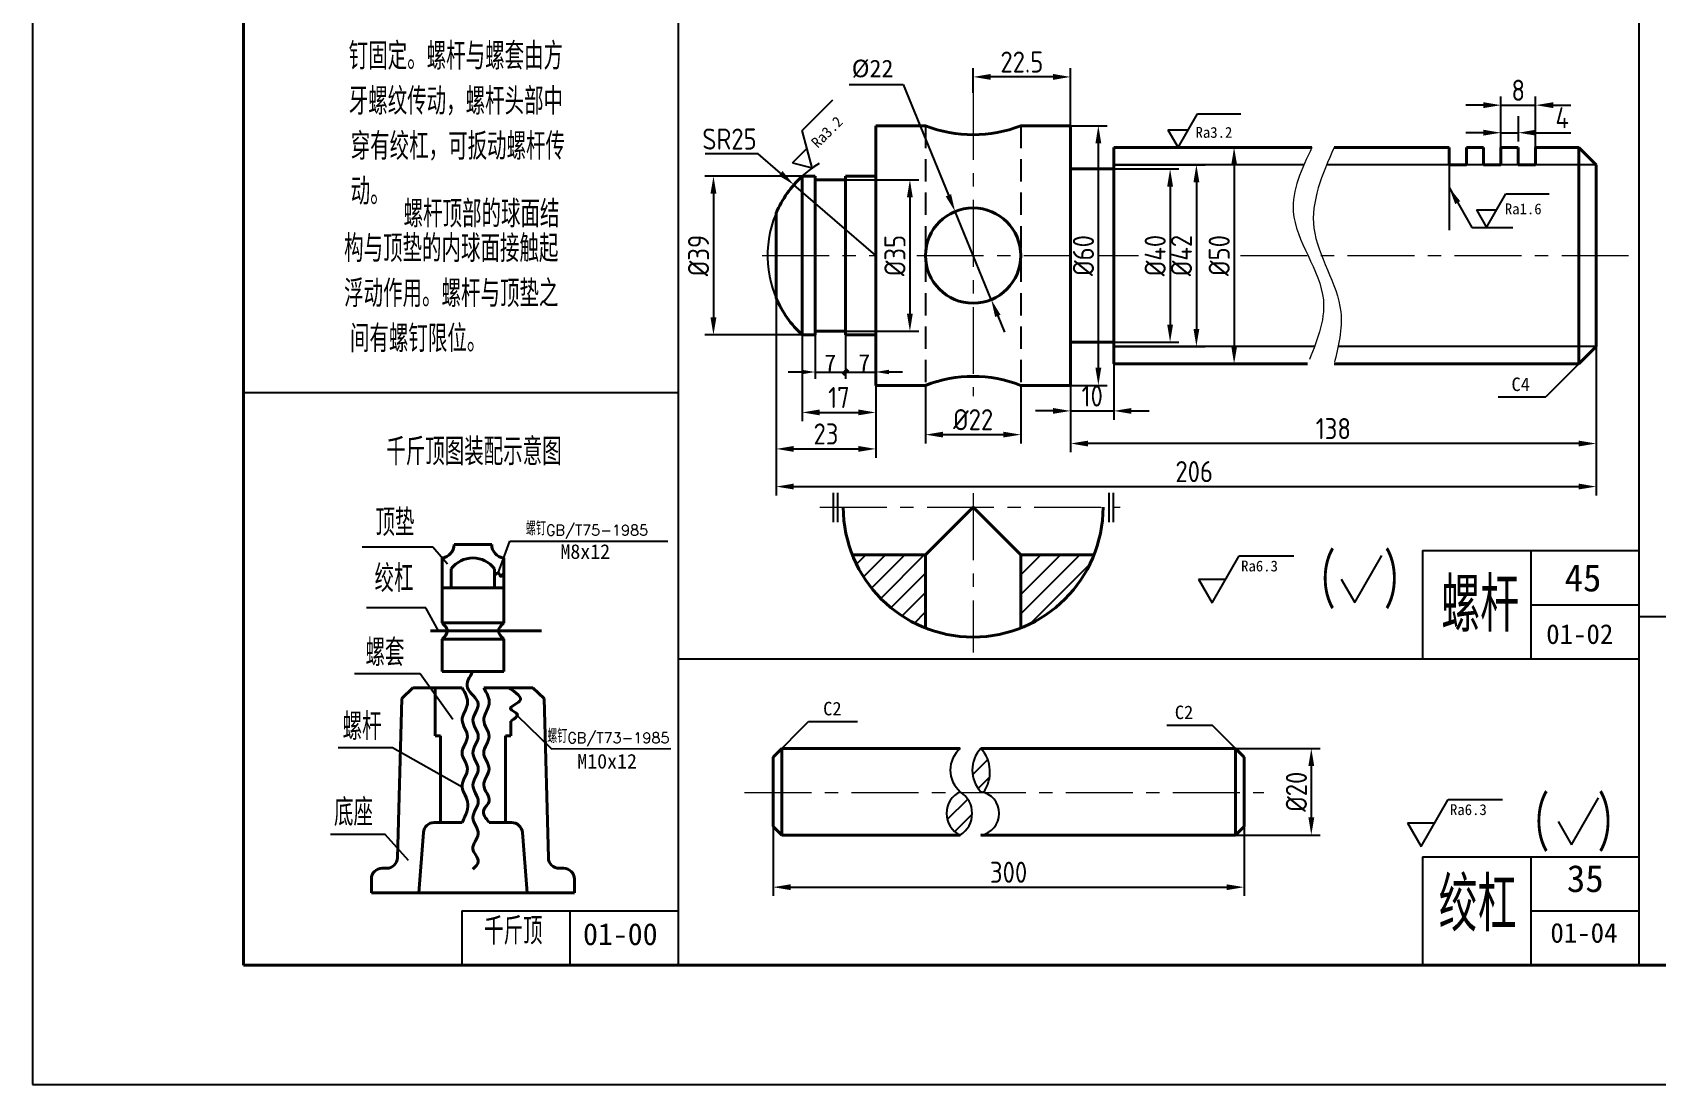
# Model space of a CAD drawing. Header units: millimetres. Extents: x 645 to 2308, y 762 to 2069.
# Drawn here: x 1513.3 to 1744.3, y 1804.4 to 1954.2 of the extents above; entities that cross this region are included whole.
import ezdxf

# ---------------------------------------------------------------- set-up
doc = ezdxf.new("R2010")
doc.units = ezdxf.units.MM
doc.linetypes.add('CENTER', pattern=[50.8, 31.75, -6.35, 6.35, -6.35])
doc.linetypes.add('HIDDEN', pattern=[9.525, 6.35, -3.175])
for name, color, linetype, lineweight in [('点划线', 7, 'CENTER', 15), ('点化线', 7, 'CENTER', 15), ('粗实线', 7, 'Continuous', 40)]:
    doc.layers.add(name, color=color, linetype=linetype, lineweight=lineweight)
doc.layers.add('细实线', color=7, linetype='Continuous')
doc.layers.add('虚', color=7, linetype='HIDDEN')
doc.styles.add('HZ', font='txt.shx', dxfattribs={"bigfont": 'gbcbig.shx'})
doc.styles.add('汉字', font='gbenor.shx', dxfattribs={"bigfont": 'gbcbig.shx'})
doc.dimstyles.new('ISO-25', dxfattribs={"dimtxt": 3, "dimasz": 2.5, "dimexe": 1.25, "dimexo": 0, "dimtad": 1, "dimdec": 0, "dimdsep": 46, "dimtxsty": '汉字', "dimcen": 2.5, "dimadec": 0, "dimazin": 0, "dimtfac": 1, "dimtdec": 0, "dimtmove": 0, "dimatfit": 3, "dimfxl": 0, "dimarcsym": 0})
doc.dimstyles.new('ISO-25$4', dxfattribs={"dimtxt": 3, "dimasz": 2.5, "dimexe": 1.25, "dimexo": 0, "dimtad": 1, "dimtoh": 1, "dimdec": 0, "dimlfac": 1.25, "dimdsep": 46, "dimtxsty": '汉字', "dimcen": 2.5, "dimadec": 0, "dimazin": 2, "dimtfac": 1, "dimtdec": 0, "dimtmove": 0, "dimatfit": 1, "dimfxl": 0, "dimarcsym": 0})
doc.dimstyles.new('副本 ISO-26', dxfattribs={"dimtxt": 2.5, "dimasz": 2.5, "dimexe": 1.25, "dimexo": 0, "dimgap": 1, "dimtad": 1, "dimtoh": 1, "dimlfac": 2, "dimdsep": 46, "dimtxsty": 'Standard', "dimcen": 2.5, "dimadec": 0, "dimazin": 0, "dimtfac": 1, "dimtmove": 0, "dimatfit": 3, "dimfxl": 0, "dimarcsym": 0})

# ---------------------------------------------------------------- blocks, each defined once
blk = doc.blocks.new('*D25')
at = {"layer": 'Defpoints', "color": 0, "transparency": 16777216}
for p in [(1628.92, 1933.2), (1628.92, 1911.64), (1638.09, 1911.64)]:
    blk.add_point(p, dxfattribs=at)
at = {"layer": '细实线', "color": 0, "lineweight": -2, "transparency": 16777216}
for p, q in [((1628.92, 1933.2), (1639.34, 1933.2)), ((1638.09, 1930.7), (1638.09, 1914.14)), ((1628.92, 1911.64), (1639.34, 1911.64))]:
    blk.add_line(p, q, dxfattribs=at)
at = {"layer": '细实线', "color": 0, "transparency": 16777216}
for points in [[(1637.67, 1930.7), (1638.5, 1930.7), (1638.09, 1933.2)], [(1637.67, 1914.14), (1638.5, 1914.14), (1638.09, 1911.64)]]:
    blk.add_solid(points, dxfattribs=at)
at = {"layer": '细实线', "color": 0, "transparency": 16777216, "insert": (1635.96, 1922.42), "char_height": 3, "attachment_point": 5, "rotation": 90, "style": '汉字'}
blk.add_mtext('%%c35', dxfattribs=at)
blk = doc.blocks.new('*D26')
at = {"layer": 'Defpoints', "color": 0, "transparency": 16777216}
for p in [(1660.95, 1934.74), (1660.95, 1910.1), (1675.11, 1910.1)]:
    blk.add_point(p, dxfattribs=at)
at = {"layer": '细实线', "color": 0, "lineweight": -2, "transparency": 16777216}
for p, q in [((1660.95, 1934.74), (1676.36, 1934.74)), ((1675.11, 1932.24), (1675.11, 1912.6)), ((1660.95, 1910.1), (1676.36, 1910.1))]:
    blk.add_line(p, q, dxfattribs=at)
at = {"layer": '细实线', "color": 0, "transparency": 16777216}
for points in [[(1674.7, 1932.24), (1675.53, 1932.24), (1675.11, 1934.74)], [(1674.7, 1912.6), (1675.53, 1912.6), (1675.11, 1910.1)]]:
    blk.add_solid(points, dxfattribs=at)
at = {"layer": '细实线', "color": 0, "transparency": 16777216, "insert": (1672.99, 1922.42), "char_height": 3, "attachment_point": 5, "rotation": 90, "style": '汉字'}
blk.add_mtext('%%c40', dxfattribs=at)
blk = doc.blocks.new('*D27')
at = {"layer": 'Defpoints', "color": 0, "transparency": 16777216}
for p in [(1622.76, 1933.71), (1610.14, 1911.12), (1622.76, 1911.12)]:
    blk.add_point(p, dxfattribs=at)
at = {"layer": '细实线', "color": 0, "lineweight": -2, "transparency": 16777216}
for p, q in [((1622.76, 1933.71), (1608.89, 1933.71)), ((1610.14, 1931.21), (1610.14, 1913.62)), ((1622.76, 1911.12), (1608.89, 1911.12))]:
    blk.add_line(p, q, dxfattribs=at)
at = {"layer": '细实线', "color": 0, "transparency": 16777216}
for points in [[(1609.72, 1931.21), (1610.56, 1931.21), (1610.14, 1933.71)], [(1609.72, 1913.62), (1610.56, 1913.62), (1610.14, 1911.12)]]:
    blk.add_solid(points, dxfattribs=at)
at = {"layer": '细实线', "color": 0, "transparency": 16777216, "insert": (1608.02, 1922.42), "char_height": 3, "attachment_point": 5, "rotation": 90, "style": '汉字'}
blk.add_mtext('%%c39', dxfattribs=at)
blk = doc.blocks.new('*D28')
at = {"layer": 'Defpoints', "color": 0, "transparency": 16777216}
for p in [(1621.58, 1932.49), (1633.23, 1922.42)]:
    blk.add_point(p, dxfattribs=at)
at = {"layer": '细实线', "color": 0, "lineweight": -2, "transparency": 16777216}
for p, q in [((1616.52, 1936.88), (1608.94, 1936.88)), ((1619.69, 1934.13), (1616.52, 1936.88)), ((1633.23, 1922.42), (1621.58, 1932.49))]:
    blk.add_line(p, q, dxfattribs=at)
at = {"layer": '细实线', "color": 0, "transparency": 16777216}
blk.add_solid([(1619.97, 1934.44), (1619.42, 1933.81), (1621.58, 1932.49)], dxfattribs=at)
at = {"layer": '细实线', "color": 0, "transparency": 16777216, "insert": (1612.42, 1939), "char_height": 3, "attachment_point": 5, "style": '汉字'}
blk.add_mtext('SR25', dxfattribs=at)
blk = doc.blocks.new('*D29')
at = {"layer": 'Defpoints', "color": 0, "transparency": 16777216}
for p in [(1640.31, 1903.94), (1653.87, 1903.94), (1653.87, 1896.93)]:
    blk.add_point(p, dxfattribs=at)
at = {"layer": '细实线', "color": 0, "lineweight": -2, "transparency": 16777216}
for p, q in [((1640.31, 1903.94), (1640.31, 1895.68)), ((1653.87, 1903.94), (1653.87, 1895.68)), ((1642.81, 1896.93), (1651.37, 1896.93))]:
    blk.add_line(p, q, dxfattribs=at)
at = {"layer": '细实线', "color": 0, "transparency": 16777216}
for points in [[(1642.81, 1897.35), (1642.81, 1896.52), (1640.31, 1896.93)], [(1651.37, 1897.35), (1651.37, 1896.52), (1653.87, 1896.93)]]:
    blk.add_solid(points, dxfattribs=at)
at = {"layer": '细实线', "color": 0, "transparency": 16777216, "insert": (1647.09, 1899.06), "char_height": 3, "attachment_point": 5, "style": '汉字'}
blk.add_mtext('%%c22', dxfattribs=at)
blk = doc.blocks.new('*D30')
at = {"layer": 'Defpoints', "color": 0, "transparency": 16777216}
for p in [(1660.95, 1940.9), (1660.95, 1903.94), (1664.9, 1903.94)]:
    blk.add_point(p, dxfattribs=at)
at = {"layer": '细实线', "color": 0, "lineweight": -2, "transparency": 16777216}
for p, q in [((1660.95, 1940.9), (1666.15, 1940.9)), ((1664.9, 1938.4), (1664.9, 1906.44)), ((1660.95, 1903.94), (1666.15, 1903.94))]:
    blk.add_line(p, q, dxfattribs=at)
at = {"layer": '细实线', "color": 0, "transparency": 16777216}
for points in [[(1664.49, 1938.4), (1665.32, 1938.4), (1664.9, 1940.9)], [(1664.49, 1906.44), (1665.32, 1906.44), (1664.9, 1903.94)]]:
    blk.add_solid(points, dxfattribs=at)
at = {"layer": '细实线', "color": 0, "transparency": 16777216, "insert": (1662.78, 1922.42), "char_height": 3, "attachment_point": 5, "rotation": 90, "style": '汉字'}
blk.add_mtext('%%c60', dxfattribs=at)
blk = doc.blocks.new('*D15')
at = {"layer": 'Defpoints', "color": 0, "transparency": 16777216}
for p in [(1735.74, 1935.35), (1619.06, 1916), (1735.74, 1889.54)]:
    blk.add_point(p, dxfattribs=at)
at = {"layer": '细实线', "color": 0, "lineweight": -2, "transparency": 16777216}
for p, q in [((1735.74, 1935.35), (1735.74, 1888.29)), ((1619.06, 1916), (1619.06, 1888.29)), ((1621.56, 1889.54), (1733.24, 1889.54))]:
    blk.add_line(p, q, dxfattribs=at)
at = {"layer": '细实线', "color": 0, "transparency": 16777216}
for points in [[(1621.56, 1889.96), (1621.56, 1889.13), (1619.06, 1889.54)], [(1733.24, 1889.96), (1733.24, 1889.13), (1735.74, 1889.54)]]:
    blk.add_solid(points, dxfattribs=at)
at = {"layer": '细实线', "color": 0, "transparency": 16777216, "insert": (1678.54, 1891.67), "char_height": 3, "attachment_point": 5, "style": '汉字'}
blk.add_mtext('206', dxfattribs=at)
blk = doc.blocks.new('*D31')
at = {"layer": 'Defpoints', "color": 0, "transparency": 16777216}
for p in [(1667.11, 1935.35), (1667.11, 1909.48), (1678.85, 1909.48)]:
    blk.add_point(p, dxfattribs=at)
at = {"layer": '细实线', "color": 0, "lineweight": -2, "transparency": 16777216}
for p, q in [((1667.11, 1935.35), (1680.1, 1935.35)), ((1678.85, 1932.85), (1678.85, 1911.98)), ((1667.11, 1909.48), (1680.1, 1909.48))]:
    blk.add_line(p, q, dxfattribs=at)
at = {"layer": '细实线', "color": 0, "transparency": 16777216}
for points in [[(1678.44, 1932.85), (1679.27, 1932.85), (1678.85, 1935.35)], [(1678.44, 1911.98), (1679.27, 1911.98), (1678.85, 1909.48)]]:
    blk.add_solid(points, dxfattribs=at)
at = {"layer": '细实线', "color": 0, "transparency": 16777216, "insert": (1676.73, 1922.42), "char_height": 3, "attachment_point": 5, "rotation": 90, "style": '汉字'}
blk.add_mtext('%%c42', dxfattribs=at)
blk = doc.blocks.new('*D32')
at = {"layer": 'Defpoints', "color": 0, "transparency": 16777216}
for p in [(1667.11, 1937.82), (1667.11, 1907.02), (1684.22, 1907.02)]:
    blk.add_point(p, dxfattribs=at)
at = {"layer": '细实线', "color": 0, "lineweight": -2, "transparency": 16777216}
for p, q in [((1667.11, 1937.82), (1685.47, 1937.82)), ((1684.22, 1935.32), (1684.22, 1909.52)), ((1667.11, 1907.02), (1685.47, 1907.02))]:
    blk.add_line(p, q, dxfattribs=at)
at = {"layer": '细实线', "color": 0, "transparency": 16777216}
for points in [[(1683.81, 1935.32), (1684.64, 1935.32), (1684.22, 1937.82)], [(1683.81, 1909.52), (1684.64, 1909.52), (1684.22, 1907.02)]]:
    blk.add_solid(points, dxfattribs=at)
at = {"layer": '细实线', "color": 0, "transparency": 16777216, "insert": (1682.1, 1922.42), "char_height": 3, "attachment_point": 5, "rotation": 90, "style": '汉字'}
blk.add_mtext('%%c50', dxfattribs=at)
blk = doc.blocks.new('*D33')
at = {"layer": 'Defpoints', "color": 0, "transparency": 16777216}
for p in [(1660.95, 1909.48), (1735.74, 1909.48), (1660.95, 1895.67)]:
    blk.add_point(p, dxfattribs=at)
at = {"layer": '细实线', "color": 0, "lineweight": -2, "transparency": 16777216}
for p, q in [((1660.95, 1909.48), (1660.95, 1894.42)), ((1735.74, 1909.48), (1735.74, 1894.42)), ((1733.24, 1895.67), (1663.45, 1895.67))]:
    blk.add_line(p, q, dxfattribs=at)
at = {"layer": '细实线', "color": 0, "transparency": 16777216}
for points in [[(1663.45, 1896.08), (1663.45, 1895.25), (1660.95, 1895.67)], [(1733.24, 1896.08), (1733.24, 1895.25), (1735.74, 1895.67)]]:
    blk.add_solid(points, dxfattribs=at)
at = {"layer": '细实线', "color": 0, "transparency": 16777216, "insert": (1698.34, 1897.79), "char_height": 3, "attachment_point": 5, "style": '汉字'}
blk.add_mtext('138', dxfattribs=at)
blk = doc.blocks.new('*D34')
at = {"layer": 'Defpoints', "color": 0, "transparency": 16777216}
for p in [(1618.62, 1841.18), (1685.64, 1841.18), (1685.64, 1832.53)]:
    blk.add_point(p, dxfattribs=at)
at = {"layer": '细实线', "color": 0, "lineweight": -2, "transparency": 16777216}
for p, q in [((1618.62, 1841.18), (1618.62, 1831.28)), ((1685.64, 1841.18), (1685.64, 1831.28)), ((1621.12, 1832.53), (1683.14, 1832.53))]:
    blk.add_line(p, q, dxfattribs=at)
at = {"layer": '细实线', "color": 0, "transparency": 16777216}
for points in [[(1621.12, 1832.94), (1621.12, 1832.11), (1618.62, 1832.53)], [(1683.14, 1832.94), (1683.14, 1832.11), (1685.64, 1832.53)]]:
    blk.add_solid(points, dxfattribs=at)
at = {"layer": '细实线', "color": 0, "transparency": 16777216, "insert": (1652.13, 1834.65), "char_height": 3, "attachment_point": 5, "style": '汉字'}
blk.add_mtext('300', dxfattribs=at)
blk = doc.blocks.new('3.2')
at = {"layer": '细实线'}
for p, q in [((0, 0), (4.49, 7.77)), ((4.49, 7.77), (14.47, 7.77)), ((-2.34, 4.05), (0, 0)), ((-2.34, 4.05), (2.34, 4.05))]:
    blk.add_line(p, q, dxfattribs=at)
at = {"layer": '细实线', "insert": (4.04, 4.71), "char_height": 2.5, "width": 12.9585, "attachment_point": 1}
blk.add_mtext('Ra3.2', dxfattribs=at)
blk = doc.blocks.new('1.6')
at = {"layer": '细实线'}
for p, q in [((0, 0), (4.49, 7.77)), ((4.49, 7.77), (14.47, 7.77)), ((-2.34, 4.05), (0, 0)), ((-2.34, 4.05), (2.34, 4.05))]:
    blk.add_line(p, q, dxfattribs=at)
at = {"layer": '细实线', "insert": (4.23, 5.53), "char_height": 2.5, "width": 12.4303, "attachment_point": 1}
blk.add_mtext('Ra1.6', dxfattribs=at)
blk = doc.blocks.new('*D52')
at = {"layer": 'Defpoints', "color": 0, "transparency": 16777216}
for p in [(1644.52, 1928.69), (1649.66, 1916.15)]:
    blk.add_point(p, dxfattribs=at)
at = {"layer": '细实线', "color": 0, "lineweight": -2, "transparency": 16777216}
for p, q in [((1629.44, 1946.74), (1637.11, 1946.74)), ((1637.11, 1946.74), (1643.57, 1931)), ((1649.66, 1916.15), (1644.52, 1928.69)), ((1650.61, 1913.83), (1651.56, 1911.52))]:
    blk.add_line(p, q, dxfattribs=at)
at = {"layer": '细实线', "color": 0, "transparency": 16777216}
for points in [[(1643.95, 1931.16), (1643.18, 1930.84), (1644.52, 1928.69)], [(1650.99, 1913.99), (1650.22, 1913.68), (1649.66, 1916.15)]]:
    blk.add_solid(points, dxfattribs=at)
at = {"layer": '细实线', "color": 0, "transparency": 16777216, "insert": (1632.78, 1948.99), "char_height": 2.5, "attachment_point": 5}
blk.add_mtext('%%c22', dxfattribs=at)
blk = doc.blocks.new('*D16')
at = {"layer": 'Defpoints', "color": 0, "transparency": 16777216}
for p in [(1647.09, 1947.84), (1647.09, 1945.57), (1660.95, 1940.9)]:
    blk.add_point(p, dxfattribs=at)
at = {"layer": '细实线', "color": 0, "lineweight": -2, "transparency": 16777216}
for p, q in [((1647.09, 1945.57), (1647.09, 1949.09)), ((1660.95, 1940.9), (1660.95, 1949.09)), ((1658.45, 1947.84), (1649.59, 1947.84))]:
    blk.add_line(p, q, dxfattribs=at)
at = {"layer": '细实线', "color": 0, "transparency": 16777216}
for points in [[(1649.59, 1948.26), (1649.59, 1947.42), (1647.09, 1947.84)], [(1658.45, 1948.26), (1658.45, 1947.42), (1660.95, 1947.84)]]:
    blk.add_solid(points, dxfattribs=at)
at = {"layer": '细实线', "color": 0, "transparency": 16777216, "insert": (1654.02, 1949.96), "char_height": 3, "attachment_point": 5, "style": '汉字'}
blk.add_mtext('22.5', dxfattribs=at)
blk = doc.blocks.new('*D53')
at = {"layer": 'Defpoints', "color": 0, "transparency": 16777216}
for p in [(1660.95, 1910.1), (1667.11, 1910.1), (1667.11, 1900.31)]:
    blk.add_point(p, dxfattribs=at)
at = {"layer": '细实线', "color": 0, "lineweight": -2, "transparency": 16777216}
for p, q in [((1660.95, 1910.1), (1660.95, 1899.06)), ((1667.11, 1910.1), (1667.11, 1899.06)), ((1658.45, 1900.31), (1655.95, 1900.31)), ((1660.95, 1900.31), (1667.11, 1900.31)), ((1669.61, 1900.31), (1672.11, 1900.31))]:
    blk.add_line(p, q, dxfattribs=at)
at = {"layer": '细实线', "color": 0, "transparency": 16777216}
for points in [[(1658.45, 1900.72), (1658.45, 1899.89), (1660.95, 1900.31)], [(1669.61, 1900.72), (1669.61, 1899.89), (1667.11, 1900.31)]]:
    blk.add_solid(points, dxfattribs=at)
at = {"layer": '细实线', "color": 0, "transparency": 16777216, "insert": (1664.03, 1902.43), "char_height": 3, "attachment_point": 5, "style": '汉字'}
blk.add_mtext('10', dxfattribs=at)
blk = doc.blocks.new('*D54')
at = {"layer": 'Defpoints', "color": 0, "transparency": 16777216}
for p in [(1619.06, 1916.38), (1633.23, 1916.38), (1633.23, 1894.9)]:
    blk.add_point(p, dxfattribs=at)
at = {"layer": '细实线', "color": 0, "lineweight": -2, "transparency": 16777216}
for p, q in [((1619.06, 1916.38), (1619.06, 1893.65)), ((1633.23, 1916.38), (1633.23, 1893.65)), ((1621.56, 1894.9), (1630.73, 1894.9))]:
    blk.add_line(p, q, dxfattribs=at)
at = {"layer": '细实线', "color": 0, "transparency": 16777216}
for points in [[(1621.56, 1895.32), (1621.56, 1894.48), (1619.06, 1894.9)], [(1630.73, 1895.32), (1630.73, 1894.48), (1633.23, 1894.9)]]:
    blk.add_solid(points, dxfattribs=at)
at = {"layer": '细实线', "color": 0, "transparency": 16777216, "insert": (1626.15, 1897.03), "char_height": 3, "attachment_point": 5, "style": '汉字'}
blk.add_mtext('23', dxfattribs=at)
blk = doc.blocks.new('*D17')
at = {"layer": 'Defpoints', "color": 0, "transparency": 16777216}
for p in [(1622.76, 1911.12), (1633.23, 1911.12), (1633.23, 1900.09)]:
    blk.add_point(p, dxfattribs=at)
at = {"layer": '细实线', "color": 0, "lineweight": -2, "transparency": 16777216}
for p, q in [((1622.76, 1911.12), (1622.76, 1898.84)), ((1633.23, 1911.12), (1633.23, 1898.84)), ((1625.26, 1900.09), (1630.73, 1900.09))]:
    blk.add_line(p, q, dxfattribs=at)
at = {"layer": '细实线', "color": 0, "transparency": 16777216}
for points in [[(1625.26, 1900.51), (1625.26, 1899.68), (1622.76, 1900.09)], [(1630.73, 1900.51), (1630.73, 1899.68), (1633.23, 1900.09)]]:
    blk.add_solid(points, dxfattribs=at)
at = {"layer": '细实线', "color": 0, "transparency": 16777216, "insert": (1627.99, 1902.22), "char_height": 3, "attachment_point": 5, "style": '汉字'}
blk.add_mtext('17', dxfattribs=at)
blk = doc.blocks.new('*D55')
at = {"layer": 'Defpoints', "color": 0, "transparency": 16777216}
for p in [(1727.12, 1943.82), (1722.19, 1937.82), (1727.12, 1937.82)]:
    blk.add_point(p, dxfattribs=at)
at = {"layer": '细实线', "color": 0, "lineweight": -2, "transparency": 16777216}
for p, q in [((1719.69, 1943.82), (1717.19, 1943.82)), ((1722.19, 1937.82), (1722.19, 1945.07)), ((1722.19, 1943.82), (1727.12, 1943.82)), ((1727.12, 1937.82), (1727.12, 1945.07)), ((1729.62, 1943.82), (1732.12, 1943.82))]:
    blk.add_line(p, q, dxfattribs=at)
at = {"layer": '细实线', "color": 0, "transparency": 16777216}
for points in [[(1719.69, 1944.24), (1719.69, 1943.4), (1722.19, 1943.82)], [(1729.62, 1944.24), (1729.62, 1943.4), (1727.12, 1943.82)]]:
    blk.add_solid(points, dxfattribs=at)
at = {"layer": '细实线', "color": 0, "transparency": 16777216, "insert": (1724.65, 1945.94), "char_height": 3, "attachment_point": 5, "style": '汉字'}
blk.add_mtext('8', dxfattribs=at)
blk = doc.blocks.new('*D18')
at = {"layer": 'Defpoints', "color": 0, "transparency": 16777216}
for p in [(1724.65, 1942.24), (1724.65, 1939.9), (1722.19, 1937.82)]:
    blk.add_point(p, dxfattribs=at)
at = {"layer": '细实线', "color": 0, "lineweight": -2, "transparency": 16777216}
for p, q in [((1722.19, 1937.82), (1722.19, 1941.15)), ((1724.65, 1942.24), (1724.65, 1938.65)), ((1719.69, 1939.9), (1717.19, 1939.9)), ((1722.19, 1939.9), (1724.65, 1939.9)), ((1727.15, 1939.9), (1732.15, 1939.9))]:
    blk.add_line(p, q, dxfattribs=at)
at = {"layer": '细实线', "color": 0, "transparency": 16777216}
for points in [[(1719.69, 1940.32), (1719.69, 1939.49), (1722.19, 1939.9)], [(1727.15, 1940.32), (1727.15, 1939.49), (1724.65, 1939.9)]]:
    blk.add_solid(points, dxfattribs=at)
at = {"layer": '细实线', "color": 0, "transparency": 16777216, "insert": (1730.9, 1942.03), "char_height": 3, "attachment_point": 5, "style": '汉字'}
blk.add_mtext('4', dxfattribs=at)
blk = doc.blocks.new('*D56')
at = {"layer": 'Defpoints', "color": 0, "transparency": 16777216}
for p in [(1684.41, 1852.27), (1684.41, 1839.95), (1695.2, 1839.95)]:
    blk.add_point(p, dxfattribs=at)
at = {"layer": '细实线', "color": 0, "lineweight": -2, "transparency": 16777216}
for p, q in [((1684.41, 1852.27), (1696.45, 1852.27)), ((1695.2, 1849.77), (1695.2, 1842.45)), ((1684.41, 1839.95), (1696.45, 1839.95))]:
    blk.add_line(p, q, dxfattribs=at)
at = {"layer": '细实线', "color": 0, "transparency": 16777216}
for points in [[(1694.79, 1849.77), (1695.62, 1849.77), (1695.2, 1852.27)], [(1694.79, 1842.45), (1695.62, 1842.45), (1695.2, 1839.95)]]:
    blk.add_solid(points, dxfattribs=at)
at = {"layer": '细实线', "color": 0, "transparency": 16777216, "insert": (1693.08, 1846.11), "char_height": 3, "attachment_point": 5, "rotation": 90, "style": '汉字'}
blk.add_mtext('%%C20', dxfattribs=at)

msp = doc.modelspace()

# ---------------------------------------------------------------- hatches: boundary and pattern name
at = {"layer": '细实线'}
h = msp.add_hatch(dxfattribs=at)
h.set_pattern_fill('ANSI31', color=256, scale=0.616, style=0)
h.set_pattern_definition([(45, (1590.2473, 1827.1677), (-1.38296, 1.38296), [])])
h.paths.add_polyline_path([(1640.3142, 1869.4107), (1640.3142, 1879.8276), (1629.8973, 1879.8276, 0.20790754)])
h.paths.add_polyline_path([(1653.8662, 1879.8276), (1653.8662, 1869.4107, 0.20790754), (1664.2831, 1879.8276)])
h = msp.add_hatch(dxfattribs=at)
h.set_pattern_fill('ANSI31', color=256, scale=0.616, style=0)
h.set_pattern_definition([(45, (1587.2742, 1833.0343), (-1.38296, 1.38296), [])])
h.paths.add_polyline_path([(1648.1994, 1852.2669, 0.40186502), (1648.1994, 1846.1069), (1648.6042, 1846.1069, 0.34903343)])
h.paths.add_polyline_path([(1645.2648, 1846.1069, 0.6392014), (1645.2648, 1839.9469, 0.54763407)])

# ---------------------------------------------------------------- linework, layer by layer
at = {"layer": '点划线'}
for points in [[(1695.2849, 1937.816), (1692.6376, 1928.6944), (1696.9167, 1916.0952), (1694.6656, 1907.016)], [(1698.4431, 1937.816), (1695.5654, 1926.3321), (1699.3941, 1914.4078), (1698.4431, 1907.016)]]:
    msp.add_spline(points, degree=3, dxfattribs=at)
at = {"layer": '点化线', "ltscale": 0.3}
for p, q in [((1647.0902, 1945.5742), (1647.0902, 1902.4207)), ((1617.059, 1922.416), (1633.229, 1922.416)), ((1639.0534, 1922.416), (1660.949, 1922.416)), ((1664.9924, 1922.416), (1670.5976, 1922.416)), ((1685.1078, 1922.416), (1741.6618, 1922.416)), ((1647.0902, 1888.5857), (1647.0902, 1865.9049)), ((1625.288, 1886.6036), (1668.0179, 1886.6036)), ((1614.5605, 1845.9993), (1688.4652, 1845.9993))]:
    msp.add_line(p, q, dxfattribs=at)
at = {"layer": '粗实线', "color": 7}
for p, q in [((1543.2518, 2049.4441), (1543.2518, 1821.4441)), ((1543.2518, 1821.4441), (1868.2518, 1821.4441))]:
    msp.add_line(p, q, dxfattribs=at)
at = {"layer": '粗实线'}
for p, q in [((1633.229, 1940.896), (1640.313, 1940.896)), ((1633.229, 1940.896), (1633.229, 1903.936)), ((1653.865, 1940.896), (1660.949, 1940.896)), ((1660.949, 1940.896), (1660.949, 1903.936)), ((1667.109, 1937.816), (1695.2849, 1937.816)), ((1667.109, 1937.816), (1667.109, 1907.016)), ((1698.4431, 1937.816), (1714.7956, 1937.816)), ((1714.7956, 1937.816), (1714.7956, 1935.352)), ((1717.2596, 1937.816), (1719.7236, 1937.816)), ((1717.2596, 1937.816), (1717.2596, 1935.352)), ((1719.7236, 1937.816), (1719.7236, 1935.352)), ((1722.1876, 1937.816), (1724.6516, 1937.816)), ((1722.1876, 1937.816), (1722.1876, 1935.352)), ((1724.6516, 1937.816), (1724.6516, 1935.352)), ((1727.1156, 1937.816), (1733.2756, 1937.816)), ((1727.1156, 1937.816), (1727.1156, 1935.352)), ((1733.2756, 1937.816), (1735.7396, 1935.352)), ((1733.2756, 1937.816), (1733.2756, 1907.016)), ((1660.949, 1934.736), (1667.109, 1934.736)), ((1714.7956, 1935.352), (1717.2596, 1935.352)), ((1719.7236, 1935.352), (1722.1876, 1935.352)), ((1724.6516, 1935.352), (1727.1156, 1935.352)), ((1735.7396, 1935.352), (1735.7396, 1909.48)), ((1622.757, 1933.7075), (1622.757, 1911.1246)), ((1622.757, 1933.7075), (1624.605, 1933.7075)), ((1624.605, 1933.7075), (1624.605, 1911.1246)), ((1624.605, 1933.7075), (1624.605, 1933.7075)), ((1624.605, 1933.196), (1628.917, 1933.196)), ((1628.917, 1933.7075), (1628.917, 1911.1246)), ((1628.917, 1933.7075), (1633.229, 1933.7075)), ((1619.061, 1928.4516), (1619.061, 1916.3805)), ((1622.757, 1911.1246), (1624.605, 1911.1246)), ((1624.605, 1911.636), (1628.917, 1911.636)), ((1628.917, 1911.1246), (1633.229, 1911.1246)), ((1660.949, 1910.096), (1667.109, 1910.096)), ((1733.2756, 1907.016), (1735.7396, 1909.48)), ((1667.109, 1907.016), (1694.6656, 1907.016)), ((1698.4431, 1907.016), (1733.2756, 1907.016)), ((1633.229, 1903.936), (1640.313, 1903.936)), ((1653.865, 1903.936), (1660.949, 1903.936)), ((1647.0902, 1886.6036), (1640.3142, 1879.8276)), ((1647.0902, 1886.6036), (1653.8662, 1879.8276)), ((1578.5906, 1881.2883), (1573.2354, 1881.2883)), ((1571.524, 1875.1481), (1571.524, 1879.3831)), ((1580.302, 1879.3831), (1580.302, 1875.1481)), ((1640.3142, 1879.8276), (1629.8973, 1879.8276)), ((1640.3142, 1879.8276), (1640.3142, 1869.4107)), ((1653.8662, 1879.8276), (1664.2831, 1879.8276)), ((1653.8662, 1879.8276), (1653.8662, 1869.4107)), ((1572.833, 1875.1481), (1572.833, 1877.8431)), ((1578.993, 1875.1481), (1578.993, 1877.8431)), ((1571.524, 1870.1431), (1571.524, 1875.1481)), ((1571.524, 1875.1481), (1580.302, 1875.1481)), ((1580.302, 1870.1431), (1580.302, 1875.1481)), ((1571.524, 1870.1431), (1580.302, 1870.1431)), ((1585.6677, 1868.9894), (1569.8716, 1868.9894)), ((1571.524, 1863.2131), (1571.524, 1867.8331)), ((1571.524, 1867.8331), (1580.302, 1867.8331)), ((1580.302, 1863.2131), (1580.302, 1867.8331)), ((1571.524, 1863.2131), (1580.302, 1863.2131)), ((1567.3676, 1860.9031), (1565.786, 1859.3637)), ((1567.3676, 1860.9031), (1574.373, 1860.9031)), ((1570.523, 1854.0494), (1570.523, 1860.9031)), ((1577.453, 1860.9031), (1584.4584, 1860.9031)), ((1584.4584, 1860.9031), (1586.04, 1859.3637)), ((1565.1735, 1836.7258), (1565.786, 1859.3637)), ((1586.6525, 1836.7258), (1586.04, 1859.3637)), ((1581.303, 1854.0494), (1581.303, 1856.1738)), ((1570.523, 1854.0494), (1571.293, 1854.0494)), ((1571.293, 1841.7294), (1571.293, 1854.0494)), ((1580.533, 1854.0494), (1581.303, 1854.0494)), ((1580.533, 1841.7294), (1580.533, 1854.0494)), ((1619.8488, 1852.2669), (1618.6168, 1851.0349)), ((1618.6168, 1851.0349), (1618.6168, 1841.1789)), ((1619.8488, 1852.2669), (1645.2648, 1852.2669)), ((1619.8488, 1852.2669), (1619.8488, 1839.9469)), ((1648.1994, 1852.2669), (1684.4066, 1852.2669)), ((1684.4066, 1852.2669), (1685.6386, 1851.0349)), ((1684.4066, 1852.2669), (1684.4066, 1839.9469)), ((1685.6386, 1851.0349), (1685.6386, 1841.1789)), ((1570.4091, 1841.7294), (1574.373, 1841.7294)), ((1578.223, 1841.7294), (1581.4169, 1841.7294)), ((1568.8736, 1840.3075), (1568.213, 1831.7194)), ((1582.9524, 1840.3075), (1583.613, 1831.7194)), ((1618.6168, 1841.1789), (1619.8488, 1839.9469)), ((1619.8488, 1839.9469), (1645.2648, 1839.9469)), ((1648.1994, 1839.9469), (1684.4066, 1839.9469)), ((1685.6386, 1841.1789), (1684.4066, 1839.9469)), ((1563.0112, 1835.2275), (1563.6341, 1835.2275)), ((1588.1919, 1835.2275), (1588.8148, 1835.2275)), ((1561.4712, 1831.7194), (1561.4712, 1833.6875)), ((1590.3548, 1833.6875), (1590.3548, 1831.7194)), ((1561.4712, 1831.7194), (1590.3548, 1831.7194))]:
    msp.add_line(p, q, dxfattribs=at)
msp.add_circle((1647.089, 1922.416), 6.776, dxfattribs=at)
for centre, radius, start, end in [((1647.089, 1958.0889), 18.48, 248.489812, 291.510188), ((1633.229, 1922.416), 15.4, 132.843643, 156.926082), ((1633.229, 1922.416), 15.4, 203.073918, 227.156357), ((1647.089, 1886.7431), 18.48, 68.489812, 111.510188), ((1647.0902, 1886.6036), 18.48, 180, 0), ((1571.3193, 1881.2883), 1.9161, 276.131784, 0), ((1580.5067, 1881.2883), 1.9161, 180, 263.868216), ((1575.913, 1875.5331), 3.85, 36.869898, 143.130102), ((1570.4091, 1840.1894), 1.54, 90, 175.601295), ((1581.4169, 1840.1894), 1.54, 4.398705, 90), ((1563.0112, 1833.6875), 1.54, 90, 180), ((1563.6341, 1836.7675), 1.54, 270, 358.450281), ((1588.1919, 1836.7675), 1.54, 181.549719, 270), ((1588.8148, 1833.6875), 1.54, 0, 90)]:
    msp.add_arc(centre, radius, start, end, dxfattribs=at)
for points in [[(1578.993, 1876.8545), (1579.5533, 1877.2005), (1579.8464, 1876.7746), (1580.302, 1877.2656)], [(1571.524, 1870.1431), (1572.2797, 1869.0001), (1571.524, 1867.8331)], [(1580.302, 1870.1431), (1579.5463, 1869.0001), (1580.302, 1867.8331)], [(1574.373, 1860.9031), (1575.143, 1858.5931), (1574.373, 1856.2831), (1575.143, 1853.9731), (1574.373, 1851.6631), (1575.143, 1849.3531), (1574.373, 1847.0431), (1575.143, 1844.7331), (1574.373, 1841.7294)], [(1577.453, 1860.9031), (1578.223, 1858.5931), (1577.453, 1856.2831), (1578.223, 1853.9731), (1577.453, 1851.6631), (1578.223, 1849.3531), (1577.453, 1847.0431), (1578.223, 1844.7331), (1577.453, 1843.516), (1578.223, 1841.7294)], [(1581.303, 1856.1738), (1582.2142, 1857.1508), (1581.2736, 1857.9024), (1582.5527, 1858.9922), (1580.9557, 1860.9031)]]:
    msp.add_spline(points, degree=3, dxfattribs=at)
at = {"layer": '粗实线', "end_tangent": (0, 1)}
msp.add_spline([(1575.913, 1863.2131), (1575.143, 1860.9031), (1576.683, 1858.5931), (1575.913, 1856.2831), (1576.683, 1853.9731), (1575.913, 1851.6631), (1576.683, 1849.3531), (1575.913, 1847.0431), (1576.683, 1844.7331), (1575.913, 1842.4231), (1576.683, 1840.1131), (1575.913, 1837.9933), (1576.683, 1836.1935), (1575.913, 1835.096)], degree=3, dxfattribs=at)
at = {"layer": '细实线', "color": 7}
for p, q in [((1513.2518, 2069.4441), (1513.2518, 1804.4441)), ((1513.2518, 1804.4441), (1885.2518, 1804.4441))]:
    msp.add_line(p, q, dxfattribs=at)
at = {"layer": '细实线'}
for p, q in [((1605.1285, 2041.4441), (1605.1285, 1821.4441)), ((1741.82, 2041.4441), (1741.82, 1821.4441)), ((1694.16, 1935.352), (1667.109, 1935.352)), ((1735.7396, 1935.352), (1697.3952, 1935.352)), ((1714.7956, 1935.352), (1714.7956, 1926.0202)), ((1624.605, 1911.1548), (1624.605, 1904.8806)), ((1628.917, 1911.1548), (1628.917, 1904.8806)), ((1628.917, 1910.6433), (1628.917, 1905.041)), ((1633.229, 1910.6433), (1633.229, 1905.041)), ((1695.6624, 1909.48), (1667.109, 1909.48)), ((1735.7396, 1909.48), (1699.0133, 1909.48)), ((1735.7396, 1909.48), (1728.5539, 1902.2944)), ((1622.68, 1905.8431), (1620.755, 1905.8431)), ((1624.605, 1905.8431), (1628.917, 1905.8431)), ((1628.917, 1905.8431), (1633.229, 1905.8431)), ((1635.128, 1905.8474), (1637.053, 1905.8474)), ((1543.2518, 1902.9275), (1605.1285, 1902.9275)), ((1721.7881, 1902.2944), (1728.5539, 1902.2944)), ((1627.1792, 1888.6711), (1627.1792, 1884.4973)), ((1627.7952, 1888.6711), (1627.7952, 1884.4973)), ((1666.3858, 1888.6663), (1666.3847, 1884.4925)), ((1667.0018, 1888.6662), (1667.0007, 1884.4923)), ((1570.209, 1880.9342), (1560.1674, 1880.9342)), ((1572.3085, 1878.4875), (1570.209, 1880.9342)), ((1579.5127, 1877.2204), (1581.1732, 1881.7498)), ((1581.1732, 1881.7498), (1603.6275, 1881.7498)), ((1681.0932, 1873.0095), (1684.9432, 1879.6779)), ((1684.9432, 1879.6779), (1692.7014, 1879.6779)), ((1701.3792, 1873.044), (1705.2292, 1879.7124)), ((1711.02, 1880.428), (1711.02, 1865.028)), ((1711.02, 1880.428), (1741.82, 1880.428)), ((1726.42, 1880.428), (1726.42, 1865.028)), ((1679.1682, 1876.3437), (1683.0182, 1876.3437)), ((1679.1682, 1876.3437), (1681.0932, 1873.0095)), ((1699.4542, 1876.3782), (1701.3792, 1873.044)), ((1569.2347, 1872.2909), (1560.7907, 1872.2909)), ((1571.0232, 1868.9894), (1569.2347, 1872.2909)), ((1726.42, 1872.728), (1741.82, 1872.728)), ((1741.82, 1871.0298), (1868.2518, 1871.0298)), ((1605.1285, 1865.028), (1741.82, 1865.028)), ((1568.4165, 1862.9101), (1559.0767, 1862.9101)), ((1573.0433, 1856.3855), (1568.4165, 1862.9101)), ((1582.2268, 1856.9523), (1587.0788, 1852.2265)), ((1618.6168, 1851.0349), (1623.6834, 1856.1015)), ((1623.6834, 1856.1015), (1630.6427, 1856.1015)), ((1681.1458, 1855.5277), (1674.6522, 1855.5277)), ((1685.6386, 1851.0349), (1681.1458, 1855.5277)), ((1564.4892, 1852.3648), (1556.7396, 1852.3648)), ((1574.3864, 1846.7422), (1564.4892, 1852.3648)), ((1587.0788, 1852.2265), (1604.0844, 1852.2711)), ((1710.8124, 1838.3371), (1714.6624, 1845.0055)), ((1714.6624, 1845.0055), (1722.4206, 1845.0055)), ((1732.2319, 1838.5621), (1736.0819, 1845.2305)), ((1708.8874, 1841.6713), (1712.7374, 1841.6713)), ((1708.8874, 1841.6713), (1710.8124, 1838.3371)), ((1730.3069, 1841.8963), (1732.2319, 1838.5621)), ((1563.4442, 1840.0338), (1555.6489, 1840.0338)), ((1566.7728, 1836.3223), (1563.4442, 1840.0338)), ((1711.02, 1836.8441), (1741.82, 1836.8441)), ((1711.02, 1836.8441), (1711.02, 1821.4441)), ((1726.42, 1836.8441), (1726.42, 1821.4441)), ((1574.3285, 1829.1441), (1605.1285, 1829.1441)), ((1574.3285, 1829.1441), (1574.3285, 1821.4441)), ((1589.7285, 1829.1441), (1589.7285, 1821.4441)), ((1726.42, 1829.1441), (1741.82, 1829.1441))]:
    msp.add_line(p, q, dxfattribs=at)
at = {"layer": '细实线', "lineweight": 50}
msp.add_line((1628.5703, 1905.4964), (1629.2719, 1906.198), dxfattribs=at)
at = {"layer": '细实线'}
for centre, radius, start, end in [((1633.229, 1922.416), 15.4, 121.605924, 227.156357), ((1647.8602, 1849.1869), 4.0277, 130.119552, 229.880448), ((1651.4127, 1849.1869), 4.451, 136.213062, 223.786938), ((1644.5271, 1848.9323), 4.9604, 324.158871, 42.241527), ((1646.6897, 1843.0269), 3.3936, 114.826458, 245.173542), ((1643.2961, 1843.0269), 3.6555, 302.586771, 57.413229), ((1647.684, 1843.0269), 3.1228, 279.499315, 80.500685)]:
    msp.add_arc(centre, radius, start, end, dxfattribs=at)
for points in [[(1622.68, 1906.1639), (1622.68, 1905.5223), (1624.605, 1905.8431)], [(1635.128, 1906.1683), (1635.128, 1905.5266), (1633.203, 1905.8474)]]:
    msp.add_solid(points, dxfattribs=at)
at = {"layer": '虚', "ltscale": 0.5}
for p, q in [((1640.313, 1940.896), (1640.313, 1903.936)), ((1653.865, 1940.896), (1653.865, 1903.4548))]:
    msp.add_line(p, q, dxfattribs=at)

# ---------------------------------------------------------------- block references
at = {"layer": '细实线', "xscale": 0.6160000000000345, "yscale": 0.6160000000000345, "zscale": 0.6160000000000345, "rotation": 45}
msp.add_blockref('3.2', (1624.1848, 1934.8804), dxfattribs=at)
at = {"layer": '细实线', "xscale": 0.6159999999999854, "yscale": 0.6159999999999854, "zscale": 0.6159999999999854}
for name, p in [('3.2', (1676.2436, 1937.816)), ('1.6', (1720.1303, 1926.4258))]:
    msp.add_blockref(name, p, dxfattribs=at)

# ---------------------------------------------------------------- texts
at = {"layer": '细实线', "style": 'HZ'}
for s, height, p in [('钉固定。螺杆与螺套由方', 3.85, (1558.2499, 1948.8779)), ('牙螺纹传动，螺杆头部中', 3.85, (1558.2499, 1942.4612)), ('穿有绞杠，可扳动螺杆传', 3.85, (1558.5282, 1936.0445)), ('动。', 3.85, (1558.5282, 1929.6279)), ('螺杆顶部的球面结', 3.85, (1566.0508, 1926.4177)), ('构与顶垫的内球面接触起', 3.85, (1557.5886, 1921.498)), ('浮动作用。螺杆与顶垫之', 3.85, (1557.5886, 1915.0813)), ('间有螺钉限位。', 3.85, (1558.4236, 1908.6647)), ('千斤顶图装配示意图', 3.85, (1563.5915, 1892.5795)), ('顶垫', 3.85, (1562.0522, 1882.4983)), ('绞杠', 3.85, (1561.9194, 1874.5443)), ('螺杆', 7.7, (1713.6879, 1868.8642)), ('螺套', 3.85, (1560.6307, 1863.984)), ('螺杆', 3.85, (1557.3716, 1853.4732)), ('底座', 3.85, (1556.1518, 1841.2489)), ('绞杠', 7.7, (1713.3173, 1826.2568)), ('千斤顶', 3.85, (1577.4995, 1824.3667))]:
    msp.add_text(s, height=height, dxfattribs=at).set_placement(p)
at = {"layer": '细实线'}
for s, height, p in [('C4', 1.925, (1723.6839, 1903.1345)), ('M8x12', 2.079, (1588.3692, 1879.2571)), ('Ra6.3', 1.54, (1685.2146, 1877.4663)), ('45', 3.85, (1731.2358, 1874.6191)), ('01-02', 2.80665, (1728.627, 1867.1467)), ('C2', 1.925, (1625.7527, 1856.9803)), ('C2', 1.925, (1675.7833, 1856.4473)), ('M10x12', 2.079, (1590.7661, 1849.4137)), ('Ra6.3', 1.54, (1714.9337, 1842.794)), ('35', 3.85, (1731.5665, 1831.8378)), ('01-00', 3.1185, (1591.5861, 1824.2884)), ('01-04', 2.80665, (1729.22, 1824.6318))]:
    msp.add_text(s, height=height, dxfattribs=at).set_placement(p)
at = {"layer": '细实线', "char_height": 2.5, "attachment_point": 5}
for insert in [(1626.761, 1907.0944), (1631.5969, 1907.1499)]:
    msp.add_mtext('7', dxfattribs=dict(at, insert=insert))
at = {"layer": '细实线', "attachment_point": 1, "style": 'HZ'}
for s, insert, char_height, width in [('{\\H1.333x;螺钉}GB/T75-1985', (1583.4365, 1884.5948), 1.5, 21.778677), ('（ ）', (1693.122, 1879.9486), 7.7, 45.025481), ('{\\H1.333x;螺钉}GB/T73-1985', (1586.4756, 1855.0391), 1.5, 21.778677), ('（ ）', (1723.5263, 1845.3914), 7.7, 45.025481)]:
    msp.add_mtext(s, dxfattribs=dict(at, insert=insert, char_height=char_height, width=width))

# ---------------------------------------------------------------- dimensions: what is measured, and where the dimension line sits
at = {"layer": '细实线'}
dim = msp.add_diameter_dim_2p(p1=(1649.6607, 1916.147), p2=(1644.5174, 1928.6851), text='%%c22', dimstyle='副本 ISO-26', dxfattribs=at)
dim.commit()
dim.dimension.update_dxf_attribs({"geometry": '*D52', "text_midpoint": (1632.7772, 1946.7418), "dimtype": 163})
for base, p1, p2, text, picture, middle in [((1647.0902, 1947.84), (1660.949, 1940.896), (1647.0902, 1945.5742), '22.5', '*D16', (1654.0196, 1947.84)), ((1727.1156, 1943.8188), (1722.1876, 1937.816), (1727.1156, 1937.816), '8', '*D55', (1724.6516, 1943.8188)), ((1735.7396, 1889.5417), (1619.061, 1915.9955), (1735.7396, 1935.352), '206', '*D15', (1678.5412, 1889.5417)), ((1633.229, 1894.9001), (1619.061, 1916.3805), (1633.229, 1916.3805), '23', '*D54', (1626.145, 1894.9001)), ((1653.865, 1896.9322), (1640.313, 1903.936), (1653.865, 1903.936), '%%c22', '*D29', (1647.089, 1896.9322)), ((1685.6386, 1832.5279), (1618.6168, 1841.1789), (1685.6386, 1841.1789), '300', '*D34', (1652.1277, 1832.5279))]:
    dim = msp.add_linear_dim(base=base, p1=p1, p2=p2, text=text, dimstyle='ISO-25', dxfattribs=at)
    dim.commit()
    dim.dimension.update_dxf_attribs({"geometry": picture, "text_midpoint": middle, "dimtype": 160})
for base, p1, p2, text, picture, middle in [((1724.6516, 1939.9022), (1722.1876, 1937.816), (1724.6516, 1942.2372), '4', '*D18', (1730.9016, 1942.0272)), ((1633.229, 1900.0927), (1622.757, 1911.1246), (1633.229, 1911.1246), '17', '*D17', (1627.993, 1902.2177)), ((1667.109, 1900.3065), (1660.949, 1910.096), (1667.109, 1910.096), '10', '*D53', (1664.029, 1902.4315)), ((1660.949, 1895.6653), (1735.7396, 1909.48), (1660.949, 1909.48), '138', '*D33', (1698.3443, 1897.7903))]:
    dim = msp.add_linear_dim(base=base, p1=p1, p2=p2, text=text, dimstyle='ISO-25', dxfattribs=at)
    dim.commit()
    dim.dimension.update_dxf_attribs({"geometry": picture, "text_midpoint": middle})
dim = msp.add_radius_dim(center=(1633.229, 1922.416), mpoint=(1621.5841, 1932.4935), text='SR25', dimstyle='ISO-25$4', dxfattribs=at)
dim.commit()
dim.dimension.update_dxf_attribs({"geometry": '*D28', "text_midpoint": (1612.4195, 1936.8752), "dimtype": 164})
for base, p1, p2, text, picture, middle in [((1664.9044, 1903.936), (1660.949, 1940.896), (1660.949, 1903.936), '%%c60', '*D30', (1662.7794, 1922.416)), ((1684.2231, 1907.016), (1667.109, 1937.816), (1667.109, 1907.016), '%%c50', '*D32', (1682.0981, 1922.416)), ((1675.1133, 1910.096), (1660.949, 1934.736), (1660.949, 1910.096), '%%c40', '*D26', (1672.9883, 1922.416)), ((1678.8517, 1909.48), (1667.109, 1935.352), (1667.109, 1909.48), '%%c42', '*D31', (1676.7267, 1922.416)), ((1638.0859, 1911.636), (1628.917, 1933.196), (1628.917, 1911.636), '%%c35', '*D25', (1635.9609, 1922.416))]:
    dim = msp.add_linear_dim(base=base, p1=p1, p2=p2, angle=90, text=text, dimstyle='ISO-25', dxfattribs=at)
    dim.commit()
    dim.dimension.update_dxf_attribs({"geometry": picture, "text_midpoint": middle})
for base, p1, p2, text, picture, middle in [((1610.1414, 1911.1246), (1622.757, 1933.7075), (1622.757, 1911.1246), '%%c39', '*D27', (1610.1414, 1922.416)), ((1695.2033, 1839.9469), (1684.4066, 1852.2669), (1684.4066, 1839.9469), '%%C20', '*D56', (1695.2033, 1846.1069))]:
    dim = msp.add_linear_dim(base=base, p1=p1, p2=p2, angle=90, text=text, dimstyle='ISO-25', dxfattribs=at)
    dim.commit()
    dim.dimension.update_dxf_attribs({"geometry": picture, "text_midpoint": middle, "dimtype": 160})

# ---------------------------------------------------------------- leaders
msp.add_leader([(1714.7956, 1932.1234), (1718.0353, 1926.4258), (1723.8714, 1926.4258)], dimstyle='ISO-25', override={"dimgap": 0.625, "dimtad": 0}, dxfattribs=at)

doc.saveas('drawing.dxf')
